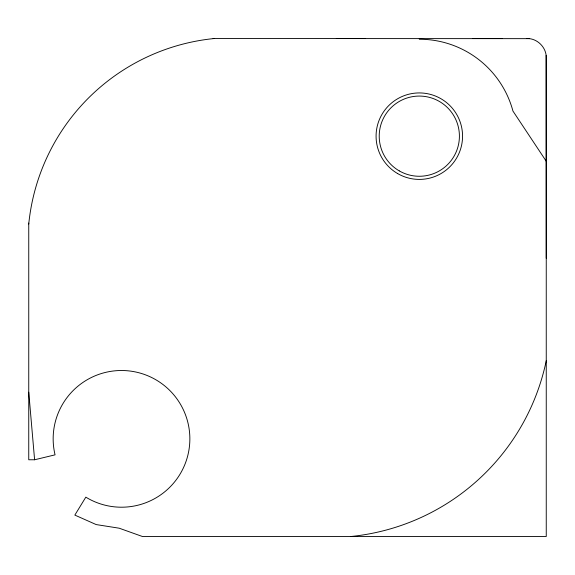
<?xml version="1.0" encoding="UTF-8"?>
<svg xmlns="http://www.w3.org/2000/svg" width="575" height="575" viewBox="0 0 575 575"><rect width="100%" height="100%" fill="white"/><g stroke="black" fill="none" stroke-linecap="round" stroke-linejoin="round"><path stroke-width="0.86" d="M28.75 223.078L28.75 459.77L34.601 459.77L55.056 454.847A68.346 68.346 0 0 1 123.258 370.53A68.346 68.346 0 0 1 187.055 458.232A68.346 68.346 0 0 1 85.826 497.152L74.843 515.092L96.169 524.572L119.219 528.209L142.42 536.497L546.25 536.497L546.25 58.053C546.66 47.552 537.223 38.115 526.722 38.525M501.81 38.511L502.313 38.511L473.017 38.503M213.088 38.525L529.288 38.654M336.317 38.503L365.614 38.511M546.25 161.259L512.95 111.076A96.938 96.938 0 0 0 419.319 39.229L419.319 38.525M28.75 392.193L34.601 459.77M546.121 55.488L546.25 258.218M546.25 360.741A222.309 222.309 0 0 1 350.966 536.497M28.75 224.042A207.022 207.022 0 0 1 214.267 38.525M397.699 173.614A43.24 43.24 0 0 0 462.559 136.167A43.24 43.24 0 0 0 397.699 98.72A43.24 43.24 0 0 0 397.699 173.614M399.266 170.89A40.092 40.092 0 0 0 459.411 136.167A40.092 40.092 0 0 0 399.266 101.444A40.092 40.092 0 0 0 399.266 170.89"/></g></svg>
